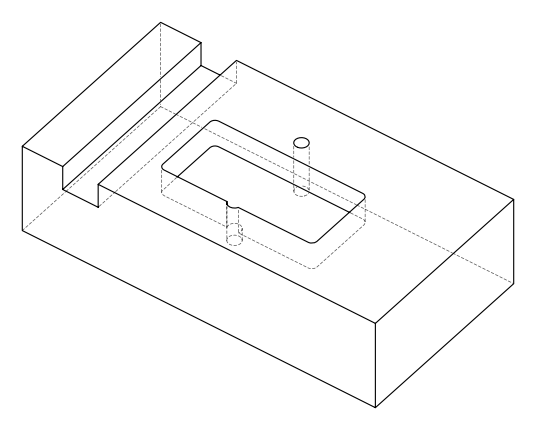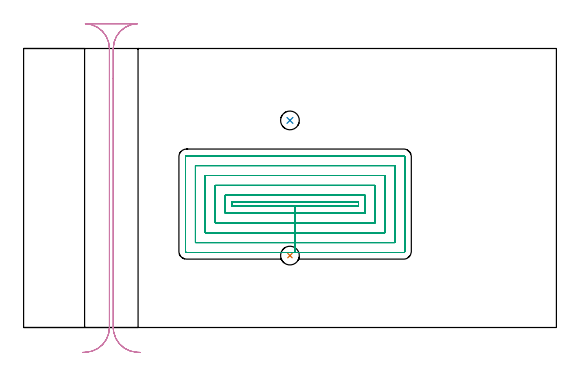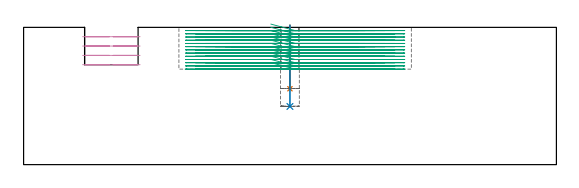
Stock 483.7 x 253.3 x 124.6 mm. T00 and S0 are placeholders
(PLAN: 4 operations, 2 tool changes, 70.8 min)
(1 INDEXABLE_INSERT_DRILL_BLIND_HOLE_FROM_SOLID | STEP1POCKET | NXT0302_005 | 0.23 min | 12565 mm3)
(2 INDEXABLE_INSERT_DRILL_BLIND_HOLE_FROM_SOLID_1 | STEP1POCKET_1 | NXT0302_005 | 0.3 min | 16212 mm3)
(3 MILL_RECTANGULAR_POCKET | POCKET_RECTANGULAR_STRAIGHT | NXT0201_011 | Follow Part, ap 3, ae 75% | 64.39 min | 791094 mm3)
(4 MILL_RECTANGULAR_SLOT | SLOT_RECTANGULAR | UGT0201_009 | Follow Part, ap 11.25, ae 75% | 5.93 min | 416548 mm3)
(TOOL NXT0302_005 | Index. Insert Drill 17mm [880-D1700L20-05] | D17 PA176 FL85 Z2)
(TOOL NXT0201_011 | ENDMILL 12mm [2P460-1200-NA 1630] | D12 FL38 Z6)
(TOOL UGT0201_009 | End Mill 45 mm | D45 FL63 Z6)
(OP 1 INDEXABLE_INSERT_DRILL_BLIND_HOLE_FROM_SOLID)
G17 G21 G94 G90
T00 M6
G54
G17 G0 G90 X241.8 Y65.3 S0 M3
G43 Z134.6 H1
G94 G81 G98 Z68.9 F250. R126.6
G80
M5
M2
(OP 2 INDEXABLE_INSERT_DRILL_BLIND_HOLE_FROM_SOLID_1)
G17 G21 G94 G90
T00 M6
G54
G17 G0 G90 X241.8 Y188. S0 M3
G43 Z134.6 H1
G94 G81 G98 Z52.8 F250. R126.6
G80
M5
M2
(OP 3 MILL_RECTANGULAR_POCKET)
G17 G21 G94 G90
T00 M6
G54
G17 G0 G90 X224.424 Y110.1 S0 M3
G43 Z134.6 H1
Z127.6
G94 G1 X233.873 Z125.068 F250.
X246.5 Z121.685
X304. F500.
Y114.
X189.
Y110.1
X233.873
X246.5
Y104.1
X310.
Y120.
X183.
Y104.1
X233.873
X246.5
Y95.1
X319.
Y129.
X174.
Y95.1
X233.873
X246.5
Y86.1
X328.
Y138.
X165.
Y86.1
X233.873
X246.5
Y77.1
X337.
Y147.
X156.
Y77.1
X233.873
X246.5
Y68.1
X345.1
G3 X346. Y69. R0.9
G1 Y155.1
G3 X345.1 Y156. R0.9
G1 X147.9
G3 X147. Y155.1 R0.9
G1 Y69.
G3 X147.9 Y68.1 R0.9
G1 X246.5
X247.5
G0 X224.424 Y110.1 Z124.685
G1 X233.873 Z122.153 F250.
X246.5 Z118.769
X304. F500.
Y114.
X189.
Y110.1
X233.873
X246.5
Y104.1
X310.
Y120.
X183.
Y104.1
X233.873
X246.5
Y95.1
X319.
Y129.
X174.
Y95.1
X233.873
X246.5
Y86.1
X328.
Y138.
X165.
Y86.1
X233.873
X246.5
Y77.1
X337.
Y147.
X156.
Y77.1
X233.873
X246.5
Y68.1
X345.1
G3 X346. Y69. R0.9
G1 Y155.1
G3 X345.1 Y156. R0.9
G1 X147.9
G3 X147. Y155.1 R0.9
G1 Y69.
G3 X147.9 Y68.1 R0.9
G1 X246.5
X247.5
G0 X224.424 Y110.1 Z121.769
G1 X233.873 Z119.237 F250.
X246.5 Z115.854
X304. F500.
Y114.
X189.
Y110.1
X233.873
X246.5
Y104.1
X310.
Y120.
X183.
Y104.1
X233.873
X246.5
Y95.1
X319.
Y129.
X174.
Y95.1
X233.873
X246.5
Y86.1
X328.
Y138.
X165.
Y86.1
X233.873
X246.5
Y77.1
X337.
Y147.
X156.
Y77.1
X233.873
X246.5
Y68.1
X345.1
G3 X346. Y69. R0.9
G1 Y155.1
G3 X345.1 Y156. R0.9
G1 X147.9
G3 X147. Y155.1 R0.9
G1 Y69.
G3 X147.9 Y68.1 R0.9
G1 X246.5
X247.5
G0 X224.424 Y110.1 Z118.854
G1 X233.873 Z116.322 F250.
X246.5 Z112.938
X304. F500.
Y114.
X189.
Y110.1
X233.873
X246.5
Y104.1
X310.
Y120.
X183.
Y104.1
X233.873
X246.5
Y95.1
X319.
Y129.
X174.
Y95.1
X233.873
X246.5
Y86.1
X328.
Y138.
X165.
Y86.1
X233.873
X246.5
Y77.1
X337.
Y147.
X156.
Y77.1
X233.873
X246.5
Y68.1
X345.1
G3 X346. Y69. R0.9
G1 Y155.1
G3 X345.1 Y156. R0.9
G1 X147.9
G3 X147. Y155.1 R0.9
G1 Y69.
G3 X147.9 Y68.1 R0.9
G1 X246.5
X247.5
G0 X224.424 Y110.1 Z115.938
G1 X233.873 Z113.406 F250.
X246.5 Z110.023
X304. F500.
Y114.
X189.
Y110.1
X233.873
X246.5
Y104.1
X310.
Y120.
X183.
Y104.1
X233.873
X246.5
Y95.1
X319.
Y129.
X174.
Y95.1
X233.873
X246.5
Y86.1
X328.
Y138.
X165.
Y86.1
X233.873
X246.5
Y77.1
X337.
Y147.
X156.
Y77.1
X233.873
X246.5
Y68.1
X345.1
G3 X346. Y69. R0.9
G1 Y155.1
G3 X345.1 Y156. R0.9
G1 X147.9
G3 X147. Y155.1 R0.9
G1 Y69.
G3 X147.9 Y68.1 R0.9
G1 X246.5
X247.5
G0 X224.424 Y110.1 Z113.023
G1 X233.873 Z110.491 F250.
X246.5 Z107.108
X304. F500.
Y114.
X189.
Y110.1
X233.873
X246.5
Y104.1
X310.
Y120.
X183.
Y104.1
X233.873
X246.5
Y95.1
X319.
Y129.
X174.
Y95.1
X233.873
X246.5
Y86.1
X328.
Y138.
X165.
Y86.1
X233.873
X246.5
Y77.1
X337.
Y147.
X156.
Y77.1
X233.873
X246.5
Y68.1
X345.1
G3 X346. Y69. R0.9
G1 Y155.1
G3 X345.1 Y156. R0.9
G1 X147.9
G3 X147. Y155.1 R0.9
G1 Y69.
G3 X147.9 Y68.1 R0.9
G1 X246.5
X247.5
G0 X224.424 Y110.1 Z110.108
G1 X233.873 Z107.576 F250.
X246.5 Z104.192
X304. F500.
Y114.
X189.
Y110.1
X233.873
X246.5
Y104.1
X310.
Y120.
X183.
Y104.1
X233.873
X246.5
Y95.1
X319.
Y129.
X174.
Y95.1
X233.873
X246.5
Y86.1
X328.
Y138.
X165.
Y86.1
X233.873
X246.5
Y77.1
X337.
Y147.
X156.
Y77.1
X233.873
X246.5
Y68.1
X345.1
G3 X346. Y69. R0.9
G1 Y155.1
G3 X345.1 Y156. R0.9
G1 X147.9
G3 X147. Y155.1 R0.9
G1 Y69.
G3 X147.9 Y68.1 R0.9
G1 X246.5
X247.5
G0 X224.424 Y110.1 Z107.192
G1 X233.873 Z104.66 F250.
X246.5 Z101.277
X304. F500.
Y114.
X189.
Y110.1
X233.873
X246.5
Y104.1
X310.
Y120.
X183.
Y104.1
X233.873
X246.5
Y95.1
X319.
Y129.
X174.
Y95.1
X233.873
X246.5
Y86.1
X328.
Y138.
X165.
Y86.1
X233.873
X246.5
Y77.1
X337.
Y147.
X156.
Y77.1
X233.873
X246.5
Y68.1
X345.1
G3 X346. Y69. R0.9
G1 Y155.1
G3 X345.1 Y156. R0.9
G1 X147.9
G3 X147. Y155.1 R0.9
G1 Y69.
G3 X147.9 Y68.1 R0.9
G1 X246.5
X247.5
G0 X224.424 Y110.1 Z104.277
G1 X233.873 Z101.745 F250.
X246.5 Z98.362
X304. F500.
Y114.
X189.
Y110.1
X233.873
X246.5
Y104.1
X310.
Y120.
X183.
Y104.1
X233.873
X246.5
Y95.1
X319.
Y129.
X174.
Y95.1
X233.873
X246.5
Y86.1
X328.
Y138.
X165.
Y86.1
X233.873
X246.5
Y77.1
X337.
Y147.
X156.
Y77.1
X233.873
X246.5
Y68.1
X345.1
G3 X346. Y69. R0.9
G1 Y155.1
G3 X345.1 Y156. R0.9
G1 X147.9
G3 X147. Y155.1 R0.9
G1 Y69.
G3 X147.9 Y68.1 R0.9
G1 X246.5
X247.5
G0 X224.424 Y110.1 Z101.362
G1 X233.873 Z98.83 F250.
X246.5 Z95.446
X304. F500.
Y114.
X189.
Y110.1
X233.873
X246.5
Y104.1
X310.
Y120.
X183.
Y104.1
X233.873
X246.5
Y95.1
X319.
Y129.
X174.
Y95.1
X233.873
X246.5
Y86.1
X328.
Y138.
X165.
Y86.1
X233.873
X246.5
Y77.1
X337.
Y147.
X156.
Y77.1
X233.873
X246.5
Y68.1
X345.1
G3 X346. Y69. R0.9
G1 Y155.1
G3 X345.1 Y156. R0.9
G1 X147.9
G3 X147. Y155.1 R0.9
G1 Y69.
G3 X147.9 Y68.1 R0.9
G1 X246.5
X247.5
G0 X224.424 Y110.1 Z98.446
G1 X233.873 Z95.914 F250.
X246.5 Z92.531
X304. F500.
Y114.
X189.
Y110.1
X233.873
X246.5
Y104.1
X310.
Y120.
X183.
Y104.1
X233.873
X246.5
Y95.1
X319.
Y129.
X174.
Y95.1
X233.873
X246.5
Y86.1
X328.
Y138.
X165.
Y86.1
X233.873
X246.5
Y77.1
X337.
Y147.
X156.
Y77.1
X233.873
X246.5
Y68.1
X345.1
G3 X346. Y69. R0.9
G1 Y155.1
G3 X345.1 Y156. R0.9
G1 X147.9
G3 X147. Y155.1 R0.9
G1 Y69.
G3 X147.9 Y68.1 R0.9
G1 X246.5
X247.5
G0 X224.424 Y110.1 Z95.531
G1 X233.873 Z92.999 F250.
X246.5 Z89.615
X304. F500.
Y114.
X189.
Y110.1
X233.873
X246.5
Y104.1
X310.
Y120.
X183.
Y104.1
X233.873
X246.5
Y95.1
X319.
Y129.
X174.
Y95.1
X233.873
X246.5
Y86.1
X328.
Y138.
X165.
Y86.1
X233.873
X246.5
Y77.1
X337.
Y147.
X156.
Y77.1
X233.873
X246.5
Y68.1
X345.1
G3 X346. Y69. R0.9
G1 Y155.1
G3 X345.1 Y156. R0.9
G1 X147.9
G3 X147. Y155.1 R0.9
G1 Y69.
G3 X147.9 Y68.1 R0.9
G1 X246.5
X247.5
G0 X224.424 Y110.1 Z92.615
G1 X233.873 Z90.083 F250.
X246.5 Z86.7
X304. F500.
Y114.
X189.
Y110.1
X233.873
X246.5
Y104.1
X310.
Y120.
X183.
Y104.1
X233.873
X246.5
Y95.1
X319.
Y129.
X174.
Y95.1
X233.873
X246.5
Y86.1
X328.
Y138.
X165.
Y86.1
X233.873
X246.5
Y77.1
X337.
Y147.
X156.
Y77.1
X233.873
X246.5
Y68.1
X345.1
G3 X346. Y69. R0.9
G1 Y155.1
G3 X345.1 Y156. R0.9
G1 X147.9
G3 X147. Y155.1 R0.9
G1 Y69.
G3 X147.9 Y68.1 R0.9
G1 X246.5
X247.5
G0 Z134.6
M5
M2
(OP 4 MILL_RECTANGULAR_SLOT)
G17 G21 G94 G90
T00 M6
G54
G17 G0 G90 X105.735 Y-22.625 S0 M3
G43 Z134.6 H0
Z116.125
G94 G1 X102.739 Y-22.47 F250.
G2 X81.787 Y-4.157 R22.5 F500.
X81.4 Y0. R22.5 F446.
G1 Y225.819
Y253.3 F500.
G2 X103.229 Y275.79 R22.5
G1 X56.071
G2 X77.9 Y253.3 R22.5
G1 Y0.
G2 X56.561 Y-22.47 R22.5
G1 X53.565 Y-22.625 F250.
G0 X105.735 Z107.65
G1 X102.739 Y-22.47
G2 X81.787 Y-4.157 R22.5 F500.
X81.4 Y0. R22.5 F431.
G1 Y225.819
Y253.3 F500.
G2 X103.229 Y275.79 R22.5
G1 X56.071
G2 X77.9 Y253.3 R22.5
G1 Y0.
G2 X56.561 Y-22.47 R22.5
G1 X53.565 Y-22.625 F250.
G0 X105.735 Z99.175
G1 X102.739 Y-22.47
G2 X81.787 Y-4.157 R22.5 F500.
X81.4 Y0. R22.5 F431.
G1 Y225.819
Y253.3 F500.
G2 X103.229 Y275.79 R22.5
G1 X56.071
G2 X77.9 Y253.3 R22.5
G1 Y0.
G2 X56.561 Y-22.47 R22.5
G1 X53.565 Y-22.625 F250.
G0 X105.735 Z90.7
G1 X102.739 Y-22.47
G2 X81.787 Y-4.157 R22.5 F500.
X81.4 Y0. R22.5 F431.
G1 Y225.819
Y253.3 F500.
G2 X103.229 Y275.79 R22.5
G1 X56.071
G2 X77.9 Y253.3 R22.5
G1 Y0.
G2 X56.561 Y-22.47 R22.5
G1 X53.565 Y-22.625 F250.
G0 Z134.6
M5
M2
